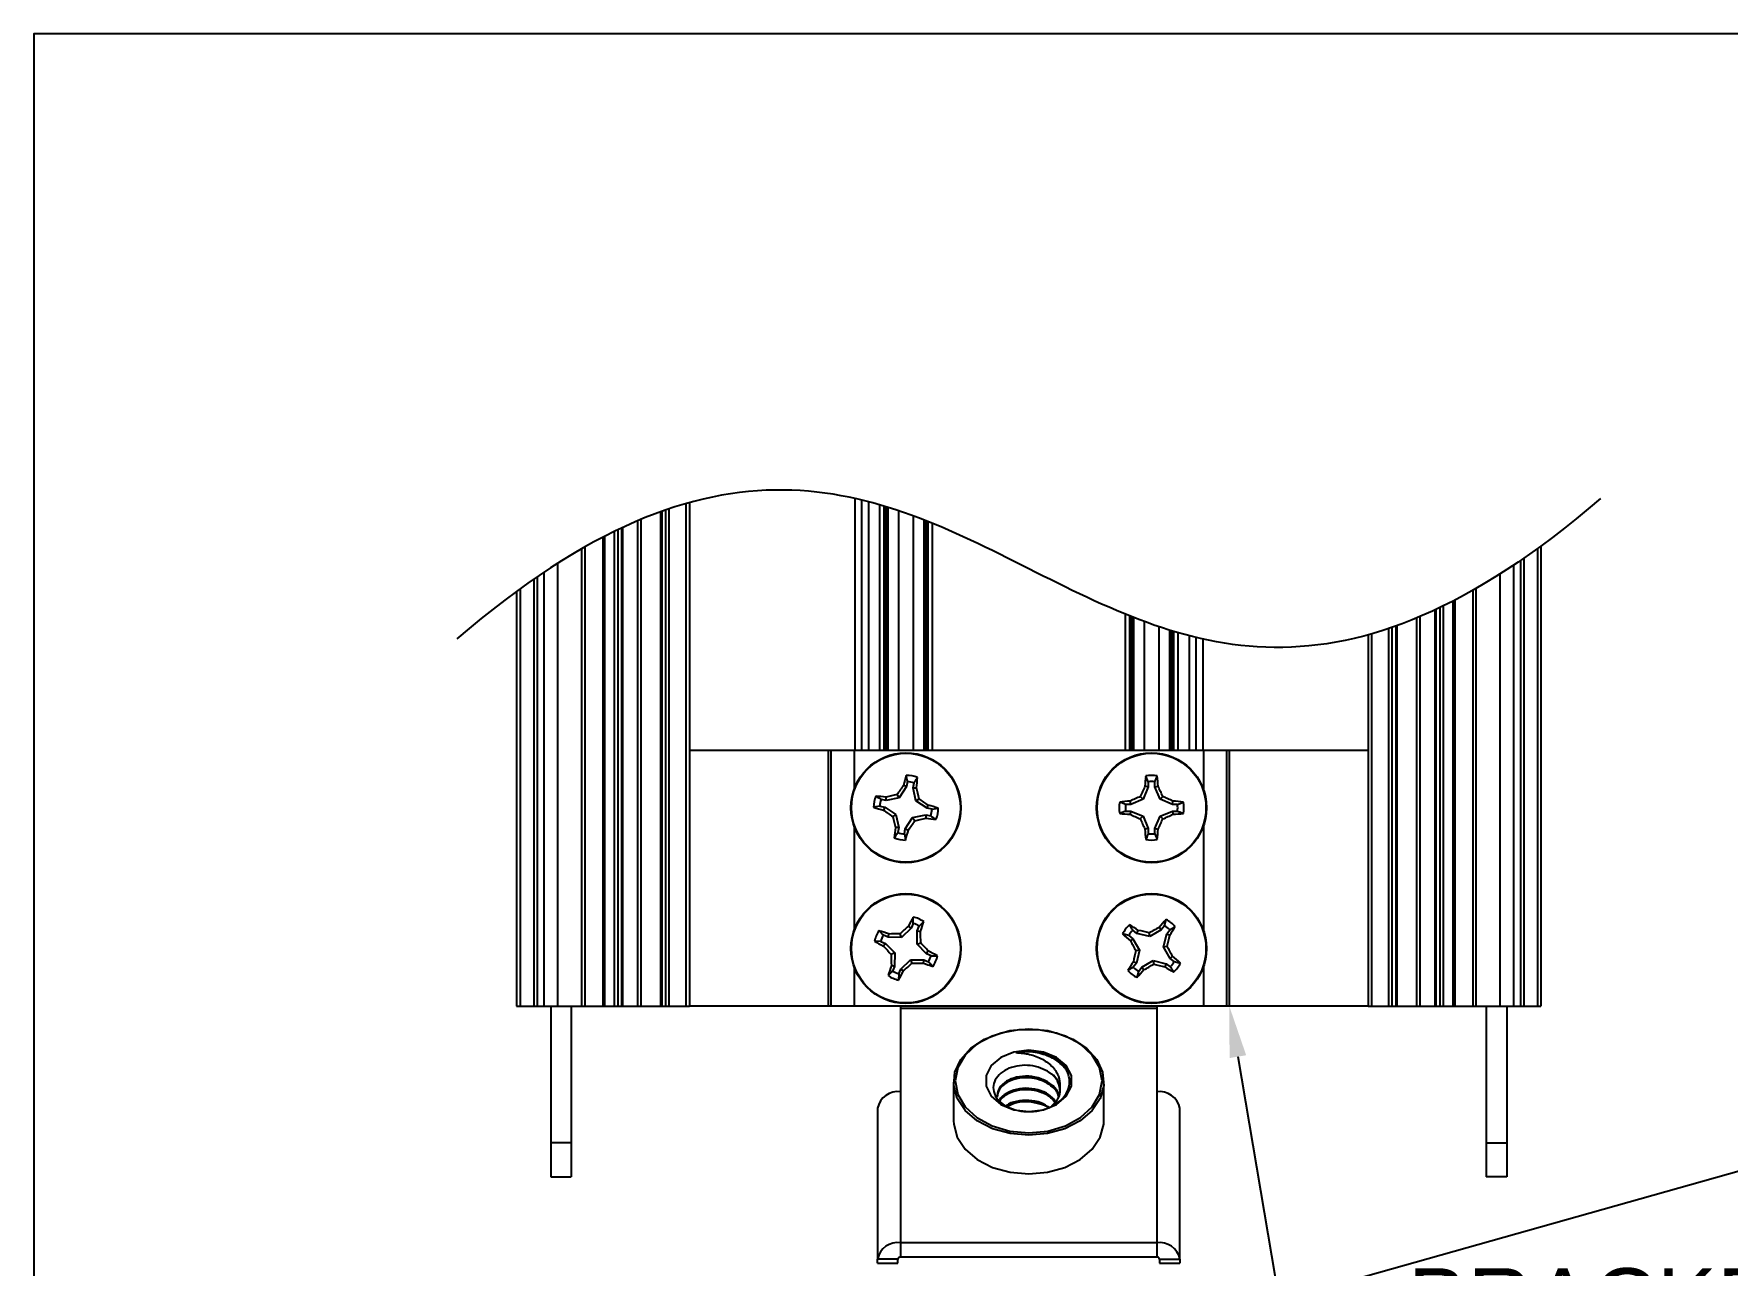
# Model space of a CAD drawing. Extents: x 0 to 10.6, y -9.5 to 0.1.
# Drawn here: x 0 to 4.96, y -3.607 to 0 of the extents above; entities that cross this region are included whole.
import ezdxf
from ezdxf import colors
from ezdxf.entities.mleader import LeaderData, LeaderLine
from ezdxf.math import Vec2, Vec3

# ---------------------------------------------------------------- set-up
doc = ezdxf.new("R2010")
doc.units = 0
doc.header["$LTSCALE"] = 0.5
doc.header["$MEASUREMENT"] = 0
for name, color, linetype in [('Brackets', 181, 'CONTINUOUS'), ('Dimension', 10, 'CONTINUOUS'), ('FAB DWG', 221, 'CONTINUOUS'), ('Hardware', 242, 'CONTINUOUS'), ('Housing', 150, 'CONTINUOUS')]:
    doc.layers.add(name, color=color, linetype=linetype)
doc.layers.add('Text-Unprinted', color=131, linetype='CONTINUOUS', plot=False)
doc.styles.get("Standard").update_dxf_attribs({"font": 'arial.ttf'})

msp = doc.modelspace()

# ---------------------------------------------------------------- linework, layer by layer
at = {"layer": 'Brackets', "linetype": 'Continuous', "lineweight": 25, "transparency": 16777216}
for p, q in [((1.92002, -2.09795), (3.90802, -2.09795)), ((2.32654, -2.09795), (2.32654, -2.84795)), ((2.33454, -2.09795), (2.33454, -2.84795)), ((2.40234, -2.09795), (2.40234, -2.21362)), ((3.42571, -2.09795), (3.42571, -2.21362)), ((3.49351, -2.09795), (3.49351, -2.84795)), ((3.50151, -2.09795), (3.50151, -2.84795)), ((2.40234, -2.31977), (2.40234, -2.62612)), ((3.42571, -2.31977), (3.42571, -2.62612)), ((2.40234, -2.73227), (2.40234, -2.84795)), ((3.42571, -2.73227), (3.42571, -2.84795)), ((1.51402, -2.84795), (1.51402, -3.34795)), ((1.57373, -2.84795), (1.57373, -3.34795)), ((3.90802, -2.84795), (1.92002, -2.84795)), ((2.53902, -3.58314), (2.53902, -2.84795)), ((2.53902, -2.8536), (3.28902, -2.8536)), ((3.28902, -2.84795), (3.28902, -3.58314)), ((4.25432, -2.84795), (4.25432, -3.34795)), ((4.31402, -2.84795), (4.31402, -3.34795)), ((2.69402, -3.07063), (2.69402, -3.18376)), ((3.13402, -3.18376), (3.13402, -3.07063)), ((2.47122, -3.14685), (2.47122, -3.58879)), ((3.35682, -3.58879), (3.35682, -3.14685)), ((1.57373, -3.24795), (1.51402, -3.24795)), ((4.25432, -3.24795), (4.31402, -3.24795)), ((1.51402, -3.34795), (1.57373, -3.34795)), ((4.31402, -3.34795), (4.25432, -3.34795)), ((3.28902, -3.54085), (2.53902, -3.54085)), ((2.53102, -3.58879), (2.47122, -3.58879)), ((2.47122, -3.60081), (2.47122, -3.58879)), ((2.47122, -3.60081), (2.53102, -3.60081)), ((2.53102, -3.60081), (2.53102, -3.58879)), ((3.28902, -3.58314), (2.53902, -3.58314)), ((3.29702, -3.58879), (3.35682, -3.58879)), ((3.29702, -3.58879), (3.29702, -3.60081)), ((3.29702, -3.60081), (3.35682, -3.60081)), ((3.35682, -3.58879), (3.35682, -3.60081))]:
    msp.add_line(p, q, dxfattribs=at)
at = {"layer": 'Brackets', "linetype": 'Continuous', "lineweight": 25, "transparency": 16777216, "flags": 128}
for points in [[(2.91402, -3.22619), (2.85931, -3.2213), (2.80804, -3.20695), (2.76342, -3.18403), (2.72827, -3.15398), (2.70479, -3.1187), (2.69446, -3.08039), (2.69792, -3.04148), (2.71496, -3.00439), (2.74451, -2.97147), (2.78471, -2.94477), (2.83304, -2.92599), (2.88645, -2.91629), (2.9416, -2.91629), (2.99501, -2.92599), (3.04334, -2.94477), (3.08354, -2.97147), (3.11309, -3.00439), (3.13013, -3.04148), (3.13359, -3.08039), (3.12326, -3.1187), (3.09978, -3.15398), (3.06462, -3.18403), (3.02001, -3.20695), (2.96873, -3.2213), (2.91402, -3.22619)], [(2.91402, -3.21912), (2.96967, -3.21394), (3.02152, -3.19875), (3.06605, -3.17459), (3.10022, -3.1431), (3.1217, -3.10644), (3.12902, -3.06709), (3.1217, -3.02774), (3.10022, -2.99108), (3.06605, -2.95959), (3.02152, -2.93543), (2.96967, -2.92024), (2.91402, -2.91506), (2.85838, -2.92024), (2.80652, -2.93543), (2.762, -2.95959), (2.72783, -2.99108), (2.70635, -3.02774), (2.69902, -3.06709), (2.70635, -3.10644), (2.72783, -3.1431), (2.762, -3.17459), (2.80652, -3.19875), (2.85838, -3.21394), (2.91402, -3.21912)], [(2.91402, -3.15689), (2.95746, -3.15148), (2.99566, -3.13588), (3.02401, -3.11199), (3.03909, -3.08268), (3.03909, -3.0515), (3.02401, -3.02219), (2.99566, -2.9983), (2.95746, -2.9827), (2.91402, -2.97729), (2.87059, -2.9827), (2.83239, -2.9983), (2.80404, -3.02219), (2.78895, -3.0515), (2.78895, -3.08268), (2.80404, -3.11199), (2.83239, -3.13588), (2.87059, -3.15148), (2.91402, -3.15689)], [(2.69402, -3.18376), (2.69446, -3.19353), (2.70479, -3.23184), (2.72827, -3.26712), (2.76342, -3.29716), (2.80804, -3.32008), (2.85931, -3.33444), (2.91402, -3.33933)], [(2.91402, -3.33933), (2.96873, -3.33444), (3.02001, -3.32008), (3.06462, -3.29716), (3.09978, -3.26712), (3.12326, -3.23184), (3.13359, -3.19353), (3.13402, -3.18376)]]:
    msp.add_lwpolyline(points, dxfattribs=at)
at = {"layer": 'Brackets', "linetype": 'Continuous', "lineweight": 25, "transparency": 16777216}
for centre, radius, start, end in [((2.9139, -3.15225), 0.17217, 70.88783, 102.53873), ((2.94095, -3.09982), 0.06713, 16.76232, 65.56091), ((2.53055, -3.15884), 0.06052, 81.95053, 168.57825), ((3.2975, -3.15884), 0.06052, 11.42175, 98.04947), ((2.92013, -3.23719), 0.10564, 60.71195, 74.93036), ((2.53055, -3.60078), 0.06052, 81.95053, 168.57825), ((3.2975, -3.60078), 0.06052, 11.42175, 98.04947), ((2.53802, -3.59021), 0.00714, 81.95053, 168.57825), ((3.29002, -3.59021), 0.00714, 11.42175, 98.04947)]:
    msp.add_arc(centre, radius, start, end, dxfattribs=at)
for points, knots in [([(2.96872, -3.0387), (2.95995, -3.03423), (2.94233, -3.02524), (2.91029, -3.02014), (2.87821, -3.02226), (2.84903, -3.03219), (2.82591, -3.04817), (2.81174, -3.06899), (2.80876, -3.0924), (2.81708, -3.11544), (2.83647, -3.1356), (2.86526, -3.15034), (2.90021, -3.15775), (2.93789, -3.15661), (2.97395, -3.14661), (3.00445, -3.12859), (3.02599, -3.104), (3.03545, -3.07538), (3.03171, -3.04578), (3.01491, -3.01806), (2.99188, -2.99952), (2.97523, -2.99185), (2.97027, -2.98957)], [0, 0, 0, 0, 0.0447445, 0.089855, 0.1358387, 0.1818018, 0.2290594, 0.2775747, 0.32608, 0.3754498, 0.4264971, 0.4775411, 0.5290403, 0.5826199, 0.6361993, 0.6898434, 0.7459556, 0.8020677, 0.858122, 0.9164995, 0.9751444, 1, 1, 1, 1]), ([(3.01878, -3.02846), (3.01352, -3.0227), (2.99911, -3.0069), (2.96292, -2.98905), (2.91762, -2.97976), (2.88898, -2.98285), (2.87652, -2.98419)], [0, 0, 0, 0, 0.1689916, 0.4629072, 0.7663012, 1, 1, 1, 1]), ([(2.87652, -2.98419), (2.88998, -2.98512), (2.91689, -2.98699), (2.9552, -3.00243), (2.9855, -3.02455), (3.00304, -3.05249), (3.00454, -3.07161), (3.00523, -3.08046)], [0, 0, 0, 0, 0.2129979, 0.4259841, 0.6393114, 0.8329862, 1, 1, 1, 1]), ([(3.00189, -3.11051), (3.00112, -3.10673), (2.99856, -3.09406), (2.98012, -3.07556), (2.95048, -3.05916), (2.914, -3.05173), (2.87768, -3.05458), (2.84702, -3.06715), (2.82565, -3.08645), (2.82287, -3.10225), (2.8215, -3.11005)], [0, 0, 0, 0, 0.0558178, 0.187093, 0.3198943, 0.4570078, 0.5941213, 0.7269226, 0.8652481, 1, 1, 1, 1]), ([(3.00144, -3.11226), (3.00094, -3.10986), (2.99847, -3.09812), (2.98006, -3.07978), (2.94968, -3.0633), (2.91323, -3.05622), (2.87768, -3.05899), (2.84702, -3.07157), (2.82565, -3.09087), (2.82287, -3.10667), (2.8215, -3.11447)], [0, 0, 0, 0, 0.0360591, 0.17623426, 0.31954731, 0.44974722, 0.58869416, 0.72327116, 0.86344632, 1, 1, 1, 1]), ([(3.00655, -3.09679), (3.00517, -3.0876), (3.00237, -3.06899), (2.98536, -3.04948), (2.97227, -3.041), (2.96872, -3.0387)], [0, 0, 0, 0, 0.41510697, 0.84122281, 1, 1, 1, 1]), ([(2.99263, -3.12756), (2.98854, -3.12215), (2.97839, -3.10876), (2.95004, -3.09466), (2.91415, -3.08706), (2.8775, -3.08991), (2.84757, -3.10264), (2.82978, -3.11648), (2.82734, -3.12603), (2.8269, -3.12773)], [0, 0, 0, 0, 0.11255254, 0.27901773, 0.45088832, 0.6227589, 0.78922409, 0.96261393, 1, 1, 1, 1]), ([(2.9906, -3.12993), (2.98711, -3.12526), (2.97724, -3.11206), (2.94916, -3.09884), (2.91342, -3.09153), (2.87746, -3.09432), (2.84769, -3.10708), (2.83025, -3.12022), (2.82784, -3.12899), (2.82758, -3.12993)], [0, 0, 0, 0, 0.1002637, 0.2833849, 0.4497506, 0.6272929, 0.7992515, 0.9783632, 1, 1, 1, 1]), ([(2.97535, -3.1454), (2.96719, -3.1403), (2.94937, -3.12916), (2.91365, -3.12245), (2.87858, -3.12568), (2.85502, -3.13288), (2.84823, -3.13941), (2.84789, -3.13973)], [0, 0, 0, 0, 0.2183722, 0.4773594, 0.7363466, 0.9871886, 1, 1, 1, 1]), ([(2.98205, -3.13994), (2.98862, -3.13336), (3.00266, -3.11932), (3.0078, -3.09744), (3.00583, -3.08441), (3.00523, -3.08046)], [0, 0, 0, 0, 0.3802138, 0.8118479, 1, 1, 1, 1]), ([(2.9476, -3.13519), (2.93652, -3.1324), (2.91361, -3.12662), (2.87846, -3.12929), (2.86046, -3.13791), (2.85213, -3.1419)], [0, 0, 0, 0, 0.334792, 0.6920759, 1, 1, 1, 1])]:
    msp.add_open_spline(points, degree=3, knots=knots, dxfattribs=at)
at = {"layer": 'Dimension', "transparency": 16777216}
msp.add_open_spline([(4.58894, -1.36104), (3.82003, -2.02217), (2.91402, -1.56669), (2.008, -1.11121), (1.23909, -1.77235)], degree=3, dxfattribs=at)
at = {"layer": 'Hardware', "linetype": 'Continuous', "lineweight": 25, "transparency": 16777216}
for p, q in [((2.55896, -2.19015), (2.55549, -2.17191)), ((3.26383, -2.19065), (3.25698, -2.17339)), ((2.53461, -2.2376), (2.52822, -2.22818)), ((2.55613, -2.20492), (2.53461, -2.2376)), ((2.55613, -2.20492), (2.54725, -2.20131)), ((2.55896, -2.19015), (2.55613, -2.20492)), ((2.57554, -2.20864), (2.57837, -2.19387)), ((2.57554, -2.20864), (2.58512, -2.20858)), ((2.58343, -2.24697), (2.57554, -2.20864)), ((3.26383, -2.20569), (3.24886, -2.24184)), ((3.26383, -2.20569), (3.25443, -2.20382)), ((3.26383, -2.19065), (3.26383, -2.20569)), ((3.28359, -2.20569), (3.28359, -2.19065)), ((3.28359, -2.20569), (3.29299, -2.20382)), ((3.29857, -2.24184), (3.28359, -2.20569)), ((2.47778, -2.26207), (2.45954, -2.26554)), ((2.47778, -2.26207), (2.49256, -2.2649)), ((2.49628, -2.2455), (2.48151, -2.24266)), ((2.49256, -2.2649), (2.48895, -2.27378)), ((2.49256, -2.2649), (2.52524, -2.28642)), ((2.49628, -2.2455), (2.49621, -2.23591)), ((2.53461, -2.2376), (2.49628, -2.2455)), ((2.58343, -2.24697), (2.59285, -2.24059)), ((2.61611, -2.26849), (2.58343, -2.24697)), ((2.61611, -2.26849), (2.61972, -2.25961)), ((2.63089, -2.27133), (2.61611, -2.26849)), ((2.63089, -2.27133), (2.64913, -2.26785)), ((3.19766, -2.27658), (3.1804, -2.28342)), ((3.2127, -2.25682), (3.19766, -2.25682)), ((3.19766, -2.27658), (3.2127, -2.27658)), ((3.2127, -2.25682), (3.21083, -2.24742)), ((3.2127, -2.27658), (3.21083, -2.28598)), ((3.24886, -2.24184), (3.2127, -2.25682)), ((3.2127, -2.27658), (3.24886, -2.29155)), ((3.24886, -2.24184), (3.24081, -2.2338)), ((3.29857, -2.24184), (3.30661, -2.2338)), ((3.33472, -2.25682), (3.29857, -2.24184)), ((3.29857, -2.29155), (3.33472, -2.27658)), ((3.33472, -2.25682), (3.33659, -2.24742)), ((3.34976, -2.25682), (3.33472, -2.25682)), ((3.33472, -2.27658), (3.33659, -2.28598)), ((3.33472, -2.27658), (3.34976, -2.27658)), ((3.34976, -2.25682), (3.36702, -2.24997)), ((2.52524, -2.28642), (2.51582, -2.29281)), ((2.53313, -2.32475), (2.52355, -2.32482)), ((2.52524, -2.28642), (2.53313, -2.32475)), ((2.53313, -2.32475), (2.5303, -2.33952)), ((2.54971, -2.34325), (2.55254, -2.32848)), ((2.55254, -2.32848), (2.57406, -2.29579)), ((2.55254, -2.32848), (2.56142, -2.33208)), ((2.57406, -2.29579), (2.61239, -2.2879)), ((2.57406, -2.29579), (2.58045, -2.30521)), ((2.61239, -2.2879), (2.61246, -2.29748)), ((2.61239, -2.2879), (2.62716, -2.29073)), ((3.24886, -2.29155), (3.24081, -2.2996)), ((3.24886, -2.29155), (3.26383, -2.32771)), ((3.26383, -2.32771), (3.25443, -2.32958)), ((3.26383, -2.32771), (3.26383, -2.34275)), ((3.28359, -2.32771), (3.29857, -2.29155)), ((3.28359, -2.32771), (3.29299, -2.32958)), ((3.28359, -2.34275), (3.28359, -2.32771)), ((3.29857, -2.29155), (3.30661, -2.2996)), ((2.54971, -2.34325), (2.55318, -2.36149)), ((3.28359, -2.34275), (3.29044, -2.36001)), ((2.56941, -2.61926), (2.54134, -2.64653)), ((2.56941, -2.61926), (2.56151, -2.61382)), ((2.57536, -2.60544), (2.56941, -2.61926)), ((2.57536, -2.60544), (2.5759, -2.58688)), ((2.587, -2.66621), (2.58755, -2.62708)), ((2.58755, -2.62708), (2.5935, -2.61326)), ((2.58755, -2.62708), (2.59693, -2.62908)), ((3.23083, -2.63469), (3.2188, -2.62566)), ((3.23083, -2.63469), (3.23497, -2.62604)), ((3.30241, -2.62446), (3.26874, -2.6444)), ((3.30241, -2.62446), (3.29601, -2.61732)), ((3.31144, -2.61243), (3.30241, -2.62446)), ((3.31144, -2.61243), (3.31632, -2.59451)), ((3.31822, -2.63632), (3.32724, -2.62428)), ((2.48058, -2.65817), (2.46202, -2.65763)), ((2.48058, -2.65817), (2.4944, -2.66413)), ((2.50221, -2.64598), (2.4884, -2.64003)), ((2.4944, -2.66413), (2.48896, -2.67202)), ((2.4944, -2.66413), (2.52167, -2.69219)), ((2.50221, -2.64598), (2.50422, -2.63661)), ((2.54134, -2.64653), (2.50221, -2.64598)), ((2.54134, -2.64653), (2.53714, -2.63596)), ((2.587, -2.66621), (2.59757, -2.662)), ((2.61428, -2.69427), (2.587, -2.66621)), ((3.20694, -2.64147), (3.18903, -2.63659)), ((3.20694, -2.64147), (3.21897, -2.65049)), ((3.21897, -2.65049), (3.21184, -2.65689)), ((3.21897, -2.65049), (3.23891, -2.68417)), ((3.26874, -2.6444), (3.23083, -2.63469)), ((3.26874, -2.6444), (3.26713, -2.63314)), ((3.30851, -2.67423), (3.31822, -2.63632)), ((3.30851, -2.67423), (3.31977, -2.67262)), ((3.32845, -2.7079), (3.30851, -2.67423)), ((3.31822, -2.63632), (3.32686, -2.64046)), ((2.52167, -2.69219), (2.5111, -2.69639)), ((2.52167, -2.69219), (2.52112, -2.73132)), ((2.53926, -2.73914), (2.56733, -2.71186)), ((2.56733, -2.71186), (2.57153, -2.72243)), ((2.56733, -2.71186), (2.60646, -2.71241)), ((2.60646, -2.71241), (2.60445, -2.72179)), ((2.60646, -2.71241), (2.62027, -2.71837)), ((2.61428, -2.69427), (2.61971, -2.68637)), ((2.62809, -2.70022), (2.61428, -2.69427)), ((2.62809, -2.70022), (2.64665, -2.70076)), ((3.2292, -2.72208), (3.22018, -2.73411)), ((3.2292, -2.72208), (3.22056, -2.71793)), ((3.23891, -2.68417), (3.22765, -2.68578)), ((3.23891, -2.68417), (3.2292, -2.72208)), ((3.24501, -2.73393), (3.27868, -2.71399)), ((3.27868, -2.71399), (3.28029, -2.72526)), ((3.27868, -2.71399), (3.31659, -2.72371)), ((3.31659, -2.72371), (3.31245, -2.73235)), ((3.31659, -2.72371), (3.32862, -2.73273)), ((3.32845, -2.7079), (3.33558, -2.7015)), ((3.34048, -2.71692), (3.32845, -2.7079)), ((3.34048, -2.71692), (3.3584, -2.7218)), ((2.52112, -2.73132), (2.51175, -2.72931)), ((2.52112, -2.73132), (2.51517, -2.74513)), ((2.53331, -2.75295), (2.53277, -2.77151)), ((2.53331, -2.75295), (2.53926, -2.73914)), ((2.53926, -2.73914), (2.54716, -2.74457)), ((3.23598, -2.74597), (3.23111, -2.76388)), ((3.23598, -2.74597), (3.24501, -2.73393)), ((3.24501, -2.73393), (3.25141, -2.74107))]:
    msp.add_line(p, q, dxfattribs=at)
for centre, radius in [((2.55434, -2.2667), 0.161), ((2.55434, -2.2667), 0.15947), ((3.27371, -2.2667), 0.161), ((3.27371, -2.2667), 0.15947), ((2.55434, -2.6792), 0.161), ((2.55434, -2.6792), 0.15947), ((3.27371, -2.6792), 0.161), ((3.27371, -2.6792), 0.15947)]:
    msp.add_circle(centre, radius, dxfattribs=at)
for centre, radius, start, end in [((3.28676, -2.39274), 0.76388, 163.19643, 165.48709), ((2.55434, -2.2667), 0.0948, 68.97451, 89.30024), ((1.82728, -2.11267), 0.76388, 352.78766, 355.07832), ((4.01676, -2.25245), 0.76388, 174.05905, 176.34971), ((3.27371, -2.2667), 0.0948, 79.83713, 100.16287), ((2.53066, -2.25245), 0.76388, 3.65029, 5.94095), ((2.74233, -3.18525), 0.98072, 102.61016, 104.53402), ((3.33806, -2.78135), 0.98072, 143.74072, 145.66458), ((2.55434, -2.2667), 0.07669, 71.73579, 86.53895), ((1.63578, -2.45469), 0.98072, 12.61016, 14.53402), ((4.14038, -2.62443), 0.98072, 154.60335, 156.52721), ((3.27371, -2.2667), 0.07669, 82.59842, 97.40158), ((2.40704, -2.62443), 0.98072, 23.47279, 25.39665), ((2.55434, -2.2667), 0.0948, 158.97451, 179.30024), ((2.68038, -1.53427), 0.76388, 253.19643, 255.48709), ((2.40031, -2.99375), 0.76388, 82.78766, 85.07832), ((2.55434, -2.2667), 0.07669, 161.73579, 176.53895), ((3.06899, -1.48298), 0.98072, 233.74072, 235.66458), ((2.03968, -3.05042), 0.98072, 53.74072, 55.66458), ((2.42829, -2.99912), 0.76388, 73.19643, 75.48709), ((2.55434, -2.2667), 0.07669, 341.73579, 356.53895), ((2.55434, -2.2667), 0.0948, 338.97451, 359.30024), ((3.27371, -2.2667), 0.0948, 169.83713, 190.16287), ((3.25946, -3.00975), 0.76388, 93.65029, 95.94095), ((3.27371, -2.2667), 0.07669, 172.59842, 187.40158), ((3.63144, -3.13336), 0.98072, 113.47279, 115.39665), ((2.91598, -3.13336), 0.98072, 64.60335, 66.52721), ((3.28796, -3.00975), 0.76388, 84.05905, 86.34971), ((3.27371, -2.2667), 0.07669, 352.59842, 7.40158), ((3.27371, -2.2667), 0.0948, 349.83713, 10.16287), ((3.47289, -2.0787), 0.98072, 192.61016, 194.53402), ((3.28139, -2.42072), 0.76388, 172.78766, 175.07832), ((1.77061, -1.75204), 0.98072, 323.74072, 325.66458), ((2.36634, -1.34814), 0.98072, 282.61016, 284.53402), ((2.70836, -1.53964), 0.76388, 262.78766, 265.07832), ((3.25946, -1.52364), 0.76388, 264.05905, 266.34971), ((3.63144, -1.40003), 0.98072, 244.60335, 246.52721), ((4.14038, -1.90896), 0.98072, 203.47279, 205.39665), ((4.01676, -2.28094), 0.76388, 183.65029, 185.94095), ((2.53066, -2.28094), 0.76388, 354.05905, 356.34971), ((2.40704, -1.90896), 0.98072, 334.60335, 336.52721), ((2.91598, -1.40003), 0.98072, 293.47279, 295.39665), ((3.28796, -1.52364), 0.76388, 273.65029, 275.94095), ((2.55434, -2.2667), 0.0948, 248.97451, 269.30024), ((2.55434, -2.2667), 0.07669, 251.73579, 266.53895), ((1.82191, -2.14066), 0.76388, 343.19643, 345.48709), ((3.27371, -2.2667), 0.0948, 259.83713, 280.16287), ((3.27371, -2.2667), 0.07669, 262.59842, 277.40158), ((2.55434, -2.6792), 0.0948, 146.52536, 166.85109), ((2.2472, -3.35595), 0.76388, 70.33851, 72.62917), ((3.20868, -3.3507), 0.98072, 131.29157, 133.21543), ((3.24237, -2.96016), 0.76388, 150.74728, 153.03793), ((2.55434, -2.6792), 0.07669, 59.28664, 74.0898), ((2.55434, -2.6792), 0.0948, 56.52536, 76.85109), ((1.87758, -2.37206), 0.76388, 340.33851, 342.62917), ((3.27371, -2.6792), 0.0948, 132.96724, 153.29297), ((3.27371, -2.6792), 0.07669, 135.72852, 150.53168), ((2.81648, -3.26509), 0.76388, 56.78039, 59.07105), ((3.0399, -3.58717), 0.98072, 76.60289, 78.52675), ((3.7524, -3.48538), 0.98072, 117.73345, 119.65731), ((3.8767, -3.11363), 0.76388, 137.18916, 139.47981), ((3.27371, -2.6792), 0.07669, 45.72852, 60.53168), ((3.27371, -2.6792), 0.0948, 42.96724, 63.29297), ((2.68782, -2.22197), 0.76388, 326.78039, 329.07105), ((2.8353, -1.99116), 0.76388, 240.74728, 243.03793), ((2.55434, -2.6792), 0.07669, 149.28664, 164.0898), ((3.22584, -2.02485), 0.98072, 221.29157, 223.21543), ((2.5399, -3.61668), 0.98072, 90.16101, 92.08487), ((1.61685, -2.66476), 0.98072, 0.16101, 2.08487), ((1.88283, -3.33355), 0.98072, 41.29157, 43.21543), ((3.70815, -2.07621), 0.76388, 227.18916, 229.47981), ((4.0799, -2.2005), 0.98072, 207.73345, 209.65731), ((2.36574, -2.44538), 0.98072, 346.60289, 348.52675), ((2.46752, -3.15789), 0.98072, 27.73345, 29.65731), ((3.49182, -2.69364), 0.98072, 180.16101, 182.08487), ((1.89999, -2.0077), 0.98072, 311.29157, 313.21543), ((2.56877, -1.74171), 0.98072, 270.16101, 272.08487), ((2.86147, -2.00244), 0.76388, 250.33851, 252.62917), ((2.27337, -3.36723), 0.76388, 60.74728, 63.03793), ((2.55434, -2.6792), 0.07669, 329.28664, 344.0898), ((2.55434, -2.6792), 0.0948, 326.52536, 346.85109), ((3.85961, -3.13643), 0.76388, 146.78039, 149.07105), ((4.18169, -2.91301), 0.98072, 166.60289, 168.52675), ((2.79502, -1.87301), 0.98072, 297.73345, 299.65731), ((3.50752, -1.77122), 0.98072, 256.60289, 258.52675), ((3.27371, -2.6792), 0.07669, 315.72852, 330.53168), ((2.83928, -3.28219), 0.76388, 47.18916, 49.47981), ((3.27371, -2.6792), 0.0948, 312.96724, 333.29297), ((3.23109, -2.98633), 0.76388, 160.33851, 162.62917), ((2.55434, -2.6792), 0.0948, 236.52536, 256.85109), ((2.55434, -2.6792), 0.07669, 239.28664, 254.0898), ((1.8663, -2.39823), 0.76388, 330.74728, 333.03793), ((3.27371, -2.6792), 0.0948, 222.96724, 243.29297), ((3.27371, -2.6792), 0.07669, 225.72852, 240.53168), ((2.67072, -2.24476), 0.76388, 317.18916, 319.47981), ((3.73094, -2.0933), 0.76388, 236.78039, 239.07105)]:
    msp.add_arc(centre, radius, start, end, dxfattribs=at)
for points in [[(2.57837, -2.19387), (2.58008, -2.19117), (2.58341, -2.18593), (2.58673, -2.18073), (2.58835, -2.17821)], [(3.28359, -2.19065), (3.28476, -2.18768), (3.28704, -2.1819), (3.28933, -2.17617), (3.29044, -2.17339)], [(2.48151, -2.24266), (2.47881, -2.24095), (2.47357, -2.23762), (2.46837, -2.2343), (2.46585, -2.23268)], [(3.19766, -2.25682), (3.19469, -2.25564), (3.18892, -2.25336), (3.18318, -2.25108), (3.1804, -2.24997)], [(3.34976, -2.27658), (3.35273, -2.27775), (3.35851, -2.28003), (3.36424, -2.28231), (3.36702, -2.28342)], [(2.62716, -2.29073), (2.62986, -2.29244), (2.6351, -2.29577), (2.6403, -2.29909), (2.64282, -2.30071)], [(2.5303, -2.33952), (2.52859, -2.34222), (2.52526, -2.34746), (2.52194, -2.35266), (2.52032, -2.35518)], [(3.26383, -2.34275), (3.26266, -2.34572), (3.26038, -2.35149), (3.25809, -2.35722), (3.25698, -2.36001)], [(2.4884, -2.64003), (2.48614, -2.63778), (2.48174, -2.6334), (2.47738, -2.62903), (2.47526, -2.62691)], [(2.5935, -2.61326), (2.59576, -2.611), (2.60014, -2.6066), (2.6045, -2.60224), (2.60662, -2.60012)], [(3.2188, -2.62566), (3.21713, -2.62294), (3.21387, -2.61765), (3.21066, -2.61239), (3.2091, -2.60983)], [(3.32724, -2.62428), (3.32997, -2.62261), (3.33525, -2.61936), (3.34052, -2.61615), (3.34308, -2.61458)], [(2.62027, -2.71837), (2.62253, -2.72062), (2.62693, -2.725), (2.63129, -2.72936), (2.63341, -2.73148)], [(2.51517, -2.74513), (2.51291, -2.74739), (2.50853, -2.75179), (2.50417, -2.75615), (2.50205, -2.75827)], [(3.22018, -2.73411), (3.21746, -2.73578), (3.21217, -2.73903), (3.2069, -2.74225), (3.20434, -2.74381)], [(3.32862, -2.73273), (3.3303, -2.73545), (3.33355, -2.74074), (3.33676, -2.74601), (3.33832, -2.74857)]]:
    msp.add_open_spline(points, degree=3, knots=[0, 0, 0, 0, 0.5143015, 1, 1, 1, 1], dxfattribs=at)
at = {"layer": 'Housing', "linetype": 'Continuous', "lineweight": 25, "transparency": 16777216}
for p, q in [((1.91002, -1.37583), (1.91002, -2.84795)), ((1.92002, -1.37302), (1.92002, -2.84795)), ((2.40434, -1.36092), (2.40434, -2.09795)), ((2.42434, -1.36556), (2.42434, -2.09795)), ((2.44434, -1.37057), (2.44434, -2.09795)), ((2.47706, -1.37955), (2.47706, -2.09795)), ((2.48991, -1.38334), (2.48991, -2.09795)), ((2.49358, -1.38445), (2.49358, -2.09795)), ((2.49644, -2.09795), (2.49644, -1.38532)), ((2.49857, -1.38597), (2.49857, -2.09795)), ((2.50175, -1.38695), (2.50175, -2.09795)), ((2.50175, -1.38695), (2.50175, -2.09795)), ((1.76823, -1.42638), (1.76823, -2.84795)), ((1.77794, -1.4223), (1.77794, -2.84795)), ((1.83532, -1.40001), (1.83532, -2.84795)), ((1.83889, -1.39873), (1.83889, -2.84795)), ((1.85002, -1.39481), (1.85002, -2.84795)), ((1.86002, -1.3914), (1.86002, -2.84795)), ((2.53275, -1.39697), (2.53275, -2.09795)), ((2.57592, -1.41219), (2.57592, -2.09795)), ((2.60692, -1.42398), (2.60692, -2.09795)), ((2.60692, -1.42398), (2.60692, -2.09795)), ((2.6101, -1.42523), (2.6101, -2.09795)), ((2.61223, -1.42607), (2.61223, -2.09795)), ((2.61509, -1.4272), (2.61509, -2.09795)), ((2.61876, -1.42866), (2.61876, -2.09795)), ((2.63162, -1.43385), (2.63162, -2.09795)), ((1.66633, -1.47456), (1.66633, -2.84795)), ((1.67197, -2.84795), (1.67197, -1.47165)), ((1.70002, -1.45757), (1.70002, -2.84795)), ((1.71002, -1.45273), (1.71002, -2.84795)), ((1.72115, -1.44744), (1.72115, -2.84795)), ((1.72473, -2.84795), (1.72473, -1.44577)), ((1.60402, -1.50866), (1.60402, -2.84795)), ((1.61339, -1.50331), (1.61339, -2.84795)), ((4.36402, -1.53596), (4.36402, -2.84795)), ((4.40402, -1.50766), (4.40402, -2.84795)), ((4.41402, -1.50039), (4.41402, -2.84795)), ((1.49402, -1.57703), (1.49402, -2.84795)), ((1.53402, -1.55099), (1.53402, -2.84795)), ((4.29402, -1.58239), (4.29402, -2.84795)), ((4.33402, -1.55635), (4.33402, -2.84795)), ((4.35402, -1.54284), (4.35402, -2.84795)), ((1.41402, -1.63299), (1.41402, -2.84795)), ((1.42402, -1.62572), (1.42402, -2.84795)), ((1.46402, -1.59742), (1.46402, -2.84795)), ((1.47402, -1.59054), (1.47402, -2.84795)), ((4.21465, -1.63007), (4.21465, -2.84795)), ((4.22402, -1.62472), (4.22402, -2.84795)), ((4.10689, -1.68594), (4.10689, -2.84795)), ((4.11802, -1.68065), (4.11802, -2.84795)), ((4.12802, -1.67581), (4.12802, -2.84795)), ((4.15608, -1.66173), (4.15608, -2.84795)), ((4.16171, -1.65882), (4.16171, -2.84795)), ((3.19643, -1.69954), (3.19643, -2.09795)), ((3.20929, -1.70473), (3.20929, -2.09795)), ((3.21296, -1.70619), (3.21296, -2.09795)), ((3.21582, -2.09795), (3.21582, -1.70732)), ((3.21794, -1.70816), (3.21794, -2.09795)), ((3.22113, -1.70941), (3.22113, -2.09795)), ((3.22113, -1.70941), (3.22113, -2.09795)), ((3.25213, -1.7212), (3.25213, -2.09795)), ((3.98915, -1.73466), (3.98915, -2.84795)), ((3.99273, -2.84795), (3.99273, -1.73337)), ((4.0501, -1.71109), (4.0501, -2.84795)), ((4.05982, -1.707), (4.05982, -2.84795)), ((4.10332, -1.68761), (4.10332, -2.84795)), ((3.29529, -1.73642), (3.29529, -2.09795)), ((3.32629, -1.74644), (3.32629, -2.09795)), ((3.32948, -1.74742), (3.32948, -2.09795)), ((3.33161, -1.74807), (3.33161, -2.09795)), ((3.33446, -1.74894), (3.33446, -2.09795)), ((3.33813, -1.75005), (3.33813, -2.09795)), ((3.35099, -1.75384), (3.35099, -2.09795)), ((3.38371, -1.76282), (3.38371, -2.09795)), ((3.40371, -1.76783), (3.40371, -2.09795)), ((3.42371, -1.77247), (3.42371, -2.09795)), ((3.90802, -1.76037), (3.90802, -2.84795)), ((3.91802, -1.75755), (3.91802, -2.84795)), ((3.96802, -1.74198), (3.96802, -2.84795)), ((3.97802, -1.73857), (3.97802, -2.84795)), ((1.41402, -2.84795), (1.92002, -2.84795)), ((3.90802, -2.84795), (4.41402, -2.84795))]:
    msp.add_line(p, q, dxfattribs=at)
at = {"layer": 'Text-Unprinted', "ltscale": 0.5, "transparency": 16777216}
msp.add_lwpolyline([(0, -9.46762), (10.4319, -9.46762), (10.4319, 0), (0, 0)], close=True, dxfattribs=at)

# ---------------------------------------------------------------- leaders
at = {"layer": 'FAB DWG', "transparency": 16777216}
ml = msp.add_multileader_mtext('Standard', dxfattribs=at)
ml.set_content('BRACKETS TO SIT ON EDGE OF FIXTURE', color=256)
ml.set_leader_properties()
ml.build(insert=Vec2(0, 0))
ml.multileader.update_dxf_attribs({"dogleg_length": 0.16021, "arrow_head_size": 0.15})
ctx = ml.context
ctx.base_point, ctx.char_height, ctx.arrow_head_size, ctx.landing_gap_size, ctx.plane_origin = Vec3(3.8082, -3.71112), 0.188, 0.15, 0.09, Vec3(8.41186, 0.03972)
ctx.text_align_type = 1
notes = []
notes.append((ctx, [(0, (1, 1, 0), (3.64798, -3.71112), (1, 0), 0.16021, [(0, [(6.70683, -2.84795)], 0, []), (1, [(3.50151, -2.84795)], 0, [])])]))
ctx.mtext.insert, ctx.mtext.width, ctx.mtext.defined_height, ctx.mtext.alignment, ctx.mtext.flow_direction = Vec3(4.9515, -3.61552), 2.3076853, 0.42602, 2, 5
for ctx, leaders in notes:
    for number, flags, end, landing, length, lines in leaders:
        leader = LeaderData()
        leader.index, (leader.has_last_leader_line, leader.has_dogleg_vector, leader.attachment_direction) = number, flags
        leader.last_leader_point, leader.dogleg_vector, leader.dogleg_length = Vec3(end), Vec3(landing), length
        for number, points, colour, breaks in lines:
            line = LeaderLine()
            line.index, line.vertices, line.color, line.breaks = number, Vec3.list(points), colors.encode_raw_color(colour), breaks
            leader.lines.append(line)
        ctx.leaders.append(leader)

doc.saveas('drawing.dxf')
